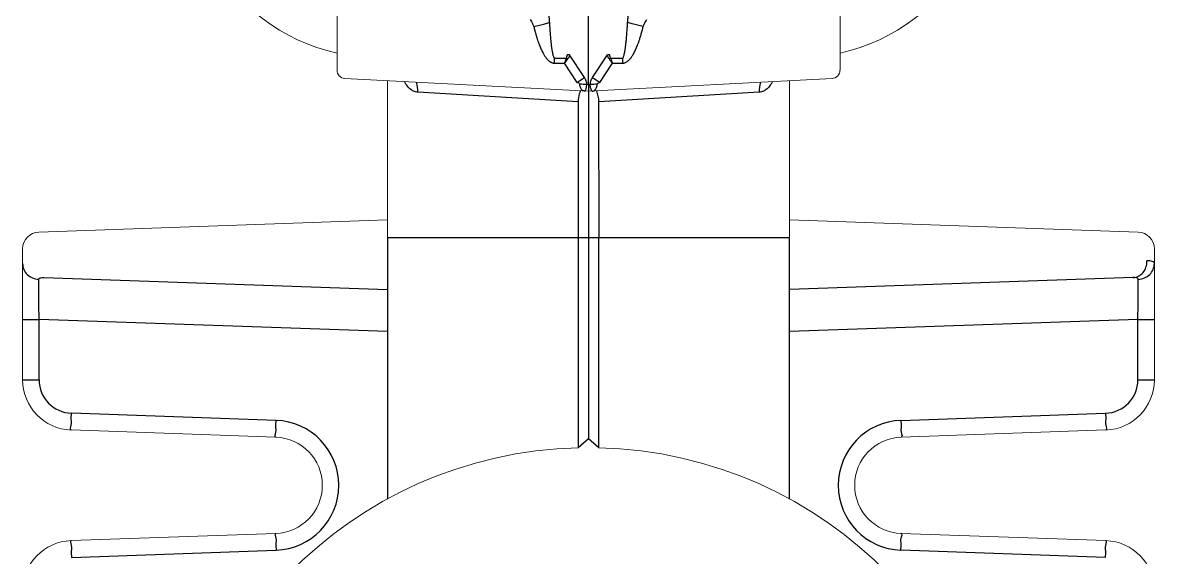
# Model space of a CAD drawing. Header units: millimetres. Extents: x 100 to 1590, y 100 to 694.
# Drawn here: x 1242.34 to 1244.745, y 532.886 to 534.023 of the extents above; entities that cross this region are included whole.
import ezdxf

# ---------------------------------------------------------------- set-up
doc = ezdxf.new("R2010")
doc.units = ezdxf.units.MM
doc.layers.add('OUTLINE', color=6, linetype='Continuous', lineweight=9)

msp = doc.modelspace()

# ---------------------------------------------------------------- linework, layer by layer
at = {"color": 9, "linetype": 'Continuous'}
for p, q in [((1243.5422, 533.8906), (1243.5422, 535.827)), ((1243.47, 533.9473), (1243.4952, 533.9471)), ((1243.5335, 533.906), (1243.5018, 533.9541)), ((1243.5509, 533.906), (1243.5826, 533.9541)), ((1243.5891, 533.9471), (1243.6144, 533.9473)), ((1243.47, 533.9363), (1243.4913, 533.9361)), ((1243.518, 533.8956), (1243.4913, 533.9361)), ((1243.5663, 533.8956), (1243.593, 533.9361)), ((1243.593, 533.9361), (1243.6144, 533.9363)), ((1243.5422, 533.8906), (1243.5386, 533.8908)), ((1243.5458, 533.8908), (1243.5422, 533.8906)), ((1243.5199, 533.8539), (1243.1794, 533.8748)), ((1243.905, 533.8748), (1243.5644, 533.8539)), ((1243.5199, 533.5649), (1243.1148, 533.5649)), ((1243.5422, 533.5649), (1243.5199, 533.5649)), ((1243.5645, 533.5649), (1243.5422, 533.5649)), ((1243.9695, 533.5649), (1243.5644, 533.5649)), ((1242.3398, 533.3919), (1242.3748, 533.3919)), ((1243.1148, 533.366), (1242.3748, 533.3919)), ((1242.3748, 533.2637), (1242.3748, 533.3919)), ((1244.7095, 533.3919), (1243.9695, 533.366)), ((1244.7095, 533.3919), (1244.7445, 533.3919)), ((1244.7095, 533.2637), (1244.7095, 533.3919)), ((1242.3398, 533.2637), (1242.3748, 533.2637)), ((1244.7095, 533.2637), (1244.7445, 533.2637)), ((1242.8784, 533.1774), (1242.4436, 533.1925)), ((1244.206, 533.1774), (1244.6408, 533.1925)), ((1242.4436, 532.8862), (1242.8784, 532.9014)), ((1244.6408, 532.8862), (1244.206, 532.9014))]:
    msp.add_line(p, q, dxfattribs=at)
at = {"color": 7, "linetype": 'Continuous'}
for p, q in [((1243.5422, 533.8906), (1243.5422, 533.8766)), ((1243.5422, 533.8766), (1243.5422, 533.5649)), ((1243.5199, 533.8539), (1243.5199, 533.5649)), ((1243.5645, 533.5649), (1243.5644, 533.8539)), ((1243.1148, 533.5649), (1243.1148, 533.01)), ((1243.5199, 533.5649), (1243.5199, 533.1193)), ((1243.5422, 533.5648), (1243.5422, 533.138)), ((1243.5644, 533.1193), (1243.5644, 533.5649)), ((1243.9695, 533.01), (1243.9695, 533.5649)), ((1242.3848, 533.4806), (1243.1148, 533.4551)), ((1244.6996, 533.4806), (1243.9695, 533.4551)), ((1243.5422, 533.138), (1243.5199, 533.1193)), ((1243.5644, 533.1193), (1243.5422, 533.138))]:
    msp.add_line(p, q, dxfattribs=at)
at = {"color": 9, "linetype": 'Continuous'}
for centre, radius, start, end in [((1242.472, 533.9418), 0.9981, 359.6843, 0.3154), ((1242.3651, 534.344), 1.1978, 340.0902, 340.6477), ((1242.377, 534.7736), 1.3939, 323.0727, 323.5509), ((1243.4559, 533.8711), 0.0856, 60.3643, 62.6753), ((1243.6284, 533.871), 0.0856, 117.3247, 119.6352), ((1244.7041, 534.7712), 1.3899, 216.4486, 216.9281), ((1244.7201, 534.3443), 1.1987, 199.3527, 199.9097), ((1244.6135, 533.9418), 0.9991, 179.6849, 180.3154), ((1243.0967, 533.876), 0.0827, 359.1217, 13.7743), ((1242.5663, 535.3364), 1.7267, 303.4473, 304.0651), ((1243.5184, 533.65), 0.2417, 85.2262, 88.7776), ((1243.5657, 533.6548), 0.2369, 91.1856, 94.81), ((1244.4921, 535.2976), 1.68, 235.9263, 236.5613), ((1243.9877, 533.876), 0.0827, 166.2257, 180.8783), ((1242.4461, 533.2637), 0.0713, 180.0001, 267.9998), ((1244.6383, 533.2637), 0.0713, 272.0019, 359.9981), ((1242.8736, 533.0394), 0.138, 272.0003, 87.9997), ((1244.2108, 533.0394), 0.138, 92.0001, 267.9999)]:
    msp.add_arc(centre, radius, start, end, dxfattribs=at)
for points, start_tangent, end_tangent in [([(1243.457, 534.0473), (1243.4576, 534.04), (1243.4583, 534.0319), (1243.459, 534.0225)], (0.093362, -0.995632), (0.062287, -0.998058)), ([(1243.6254, 534.0225), (1243.626, 534.0309), (1243.6267, 534.0392), (1243.6274, 534.0473)], (0.062213, 0.998063), (0.093066, 0.99566)), ([(1243.4184, 534.0291), (1243.4209, 534.0247), (1243.4235, 534.0199), (1243.4259, 534.0144)], (0.505982, -0.862544), (0.359297, -0.933223)), ([(1243.4259, 534.0144), (1243.4379, 534.0173), (1243.4492, 534.0201), (1243.459, 534.0225)], (0.972021, 0.234895), (0.96937, 0.245604)), ([(1243.4259, 534.0144), (1243.428, 534.0061), (1243.43, 533.9987), (1243.4319, 533.992), (1243.4339, 533.9859), (1243.4358, 533.9804), (1243.4376, 533.9754), (1243.4394, 533.9709), (1243.4412, 533.9668), (1243.4429, 533.963), (1243.4447, 533.9595), (1243.4464, 533.9564), (1243.4481, 533.9535), (1243.4498, 533.9508), (1243.4515, 533.9484), (1243.4532, 533.9462), (1243.4549, 533.9443), (1243.4583, 533.941), (1243.4603, 533.9396), (1243.4626, 533.9382), (1243.465, 533.9372), (1243.4674, 533.9365), (1243.47, 533.9363)], (0.234295, -0.972166), (0.99998, -0.006365)), ([(1243.459, 534.0225), (1243.4595, 534.0146), (1243.46, 534.0074), (1243.4605, 534.0009), (1243.461, 533.9951), (1243.4614, 533.9898), (1243.4619, 533.9849), (1243.4624, 533.9806), (1243.4628, 533.9766), (1243.4632, 533.9729), (1243.4637, 533.9696), (1243.4641, 533.9665), (1243.4645, 533.9637), (1243.465, 533.9612), (1243.4658, 533.9568), (1243.4666, 533.9533), (1243.4676, 533.9504), (1243.47, 533.9473)], (0.062233, -0.998062), (0.999954, 0.009634)), ([(1243.6144, 533.9473), (1243.6163, 533.9492), (1243.6173, 533.9519), (1243.6182, 533.9553), (1243.6191, 533.9597), (1243.6196, 533.9623), (1243.6201, 533.9653), (1243.6206, 533.9686), (1243.6211, 533.9724), (1243.6216, 533.9765), (1243.6221, 533.9811), (1243.6226, 533.9862), (1243.6231, 533.9919), (1243.6237, 533.9983), (1243.6242, 534.0055), (1243.6248, 534.0136), (1243.6254, 534.0225)], (0.999942, -0.010795), (0.062231, 0.998062)), ([(1243.6144, 533.9363), (1243.6171, 533.9365), (1243.6197, 533.9373), (1243.622, 533.9383), (1243.6242, 533.9396), (1243.6261, 533.9411), (1243.628, 533.9428), (1243.6298, 533.9447), (1243.6316, 533.9468), (1243.6335, 533.9492), (1243.6353, 533.952), (1243.6372, 533.9551), (1243.6392, 533.9586), (1243.6411, 533.9624), (1243.6431, 533.9667), (1243.6452, 533.9715), (1243.6473, 533.9768), (1243.6494, 533.9827), (1243.6516, 533.9893), (1243.6538, 533.9968), (1243.6561, 534.0051), (1243.6585, 534.0144)], (0.999988, 0.004814), (0.234275, 0.97217)), ([(1243.6585, 534.0144), (1243.6464, 534.0173), (1243.6352, 534.0201), (1243.6254, 534.0225)], (-0.972021, 0.234894), (-0.96937, 0.245604)), ([(1243.6585, 534.0144), (1243.6606, 534.0193), (1243.6632, 534.0243), (1243.666, 534.0291)], (0.35917, 0.933272), (0.505775, 0.862665)), ([(1243.4952, 533.9471), (1243.4963, 533.9502), (1243.4966, 533.9543)], (0.468404, 0.883515), (0.000029, 1)), ([(1243.5018, 533.9541), (1243.4984, 533.9543), (1243.4967, 533.9542)], (-0.9972, 0.074784), (-0.997747, -0.067082)), ([(1243.5018, 533.9541), (1243.5012, 533.9516), (1243.5004, 533.9493), (1243.4983, 533.9455)], (-0.194097, -0.980982), (-0.593919, -0.804525)), ([(1243.5877, 533.9543), (1243.5842, 533.9542), (1243.5826, 533.954)], (-0.999942, -0.010794), (-0.988071, -0.153999)), ([(1243.5861, 533.9455), (1243.584, 533.9493), (1243.5832, 533.9516), (1243.5826, 533.9541)], (-0.594628, 0.804001), (-0.193692, 0.981062)), ([(1243.5891, 533.9471), (1243.5881, 533.9502), (1243.5877, 533.9543)], (-0.468243, 0.8836), (0.000089, 1)), ([(1243.1794, 533.8748), (1243.1749, 533.8754), (1243.1706, 533.8768), (1243.1665, 533.879), (1243.1627, 533.8818), (1243.1592, 533.8853), (1243.1559, 533.8896), (1243.1528, 533.8946), (1243.1515, 533.8971)], (-0.998143, 0.060909), (-0.447727, 0.89417)), ([(1243.5236, 533.8916), (1243.5221, 533.8936), (1243.518, 533.8956)], (-0.089302, 0.996005), (-0.928919, 0.370283)), ([(1243.534, 533.877), (1243.5303, 533.8782), (1243.5276, 533.8807), (1243.5257, 533.8836), (1243.5245, 533.8867), (1243.5236, 533.8916)], (-0.998606, 0.052787), (-0.085663, 0.996324)), ([(1243.5386, 533.8908), (1243.5383, 533.8945), (1243.5373, 533.8983), (1243.5357, 533.9022), (1243.5335, 533.906)], (0.00754, 0.999972), (-0.55086, 0.834597)), ([(1243.534, 533.877), (1243.536, 533.879), (1243.5369, 533.8816), (1243.5376, 533.8845), (1243.5382, 533.8876), (1243.5386, 533.8908)], (0.998696, -0.051059), (0.099248, 0.995063)), ([(1243.5458, 533.8908), (1243.5461, 533.8945), (1243.5471, 533.8984), (1243.5487, 533.9022), (1243.5509, 533.906)], (-0.010498, 0.999945), (0.549657, 0.83539)), ([(1243.5503, 533.877), (1243.5483, 533.8791), (1243.5472, 533.8826), (1243.5464, 533.886), (1243.5458, 533.8908)], (-0.998661, -0.051733), (-0.099486, 0.995039)), ([(1243.5503, 533.877), (1243.5533, 533.8778), (1243.5557, 533.8795), (1243.5576, 533.8818), (1243.5592, 533.8848), (1243.5604, 533.889), (1243.5608, 533.8916)], (0.998619, 0.052545), (0.085981, 0.996297)), ([(1243.5608, 533.8916), (1243.5623, 533.8936), (1243.5663, 533.8956)], (0.080549, 0.996751), (0.928711, 0.370804)), ([(1243.9328, 533.8971), (1243.9315, 533.8946), (1243.9285, 533.8896), (1243.9252, 533.8853), (1243.9216, 533.8818), (1243.9178, 533.8789), (1243.9138, 533.8768), (1243.9095, 533.8754), (1243.905, 533.8748)], (-0.447728, -0.89417), (-0.998144, -0.060898)), ([(1242.3398, 533.5109), (1242.3424, 533.4982), (1242.3498, 533.4873), (1242.3609, 533.4799), (1242.3741, 533.4769)], (-0.000066, -1), (0.999321, -0.036832)), ([(1244.6996, 533.4806), (1244.7109, 533.4836), (1244.7204, 533.4914), (1244.7266, 533.5028), (1244.7287, 533.5162)], (0.999391, 0.034901), (-0.009577, 0.999954)), ([(1244.7103, 533.4769), (1244.7235, 533.4799), (1244.7346, 533.4873), (1244.7419, 533.4982), (1244.7445, 533.5109)], (0.999321, 0.036834), (-0.000068, 1)), ([(1244.7445, 533.5109), (1244.7376, 533.5158), (1244.7287, 533.5162)], (-0.000007, 1), (-0.999732, -0.023154)), ([(1242.3741, 533.4769), (1242.3788, 533.4804), (1242.3848, 533.4806)], (0.00829, 0.999966), (0.999394, -0.034806)), ([(1244.7103, 533.4769), (1244.7056, 533.4804), (1244.6996, 533.4806)], (-0.008568, 0.999963), (-0.999394, -0.034822)), ([(1242.3748, 533.3919), (1242.3747, 533.4033), (1242.3745, 533.4156), (1242.3744, 533.4287), (1242.3742, 533.4423), (1242.3741, 533.4559), (1242.3741, 533.468), (1242.3741, 533.4769)], (-0.013941, 0.999903), (0.008422, 0.999965)), ([(1244.7095, 533.3919), (1244.7097, 533.4035), (1244.7098, 533.416), (1244.71, 533.4291), (1244.7101, 533.4428), (1244.7102, 533.4562), (1244.7103, 533.4682), (1244.7103, 533.4769)], (0.013937, 0.999903), (-0.008385, 0.999965)), ([(1242.443, 533.1569), (1242.4429, 533.1674), (1242.4432, 533.1789), (1242.4436, 533.1925)], (-0.999391, 0.034899), (0.034889, 0.999391)), ([(1244.6408, 533.1925), (1244.6412, 533.1789), (1244.6415, 533.1674), (1244.6414, 533.1569)], (0.034889, -0.999391), (-0.999391, -0.034899)), ([(1242.8778, 533.1418), (1242.8777, 533.1522), (1242.878, 533.1637), (1242.8784, 533.1774)], (-0.999391, 0.034899), (0.034889, 0.999391)), ([(1244.206, 533.1774), (1244.2064, 533.1637), (1244.2067, 533.1522), (1244.2066, 533.1418)], (0.034889, -0.999391), (-0.999391, -0.034899)), ([(1242.8778, 532.937), (1242.8777, 532.9266), (1242.878, 532.9151), (1242.8784, 532.9014)], (-0.999391, -0.034899), (0.034889, -0.999391)), ([(1244.206, 532.9014), (1244.2064, 532.9151), (1244.2067, 532.9266), (1244.2066, 532.937)], (0.034889, 0.999391), (-0.999391, 0.034899)), ([(1242.443, 532.9218), (1242.4429, 532.9114), (1242.4432, 532.8999), (1242.4436, 532.8862)], (-0.999391, -0.034899), (0.034889, -0.999391)), ([(1244.6408, 532.8862), (1244.6412, 532.8999), (1244.6415, 532.9114), (1244.6414, 532.9218)], (0.034889, 0.999391), (-0.999391, 0.034899))]:
    msp.add_spline(points, degree=3, dxfattribs=dict(at, start_tangent=start_tangent, end_tangent=end_tangent))
at = {"color": 7, "linetype": 'Continuous'}
for points, start_tangent, end_tangent in [([(1243.5251, 533.8775), (1243.5226, 533.871), (1243.5199, 533.8539)], (-0.415864, -0.909427), (0, -1)), ([(1243.5644, 533.8539), (1243.563, 533.8666), (1243.5593, 533.8775)], (0, 1), (-0.415454, 0.909614))]:
    msp.add_spline(points, degree=3, dxfattribs=dict(at, start_tangent=start_tangent, end_tangent=end_tangent))
at = {"layer": 'OUTLINE'}
for p, q in [((1243.0078, 533.9215), (1243.0078, 534.0467)), ((1244.0766, 533.9215), (1244.0766, 534.0467)), ((1243.5422, 533.8766), (1243.0247, 533.9037)), ((1243.1149, 533.899), (1243.1149, 533.5649)), ((1244.0597, 533.9037), (1243.5422, 533.8766)), ((1243.9695, 533.5649), (1243.9695, 533.899)), ((1243.1149, 533.6034), (1242.3742, 533.5775)), ((1244.7101, 533.5775), (1243.9695, 533.6034)), ((1242.3398, 533.2637), (1242.3398, 533.5419)), ((1244.7445, 533.2637), (1244.7445, 533.5419)), ((1242.8778, 533.1418), (1242.443, 533.1569)), ((1244.2066, 533.1418), (1244.6414, 533.1569)), ((1242.443, 532.9218), (1242.8778, 532.937)), ((1244.6414, 532.9218), (1244.2066, 532.937))]:
    msp.add_line(p, q, dxfattribs=at)
for centre, radius, start, end in [((1243.0969, 534.3575), 0.4097, 158.8815, 257.4414), ((1243.9875, 534.3575), 0.4097, 282.5586, 21.1185), ((1243.0256, 533.9215), 0.0178, 180, 267), ((1244.0587, 533.9215), 0.0178, 273, 0), ((1242.3755, 533.5419), 0.0356, 92, 180), ((1244.7089, 533.5419), 0.0356, 0, 88), ((1242.4467, 533.2637), 0.1069, 180, 268), ((1244.6377, 533.2637), 0.1069, 272, 0), ((1243.5422, 532.2289), 0.8906, 91.4325, 268.5675), ((1242.8742, 533.0394), 0.1024, 272, 88), ((1243.5422, 532.2289), 0.8906, 271.4325, 88.5675), ((1244.2102, 533.0394), 0.1024, 92, 268), ((1242.4467, 532.815), 0.1069, 92, 180), ((1244.6377, 532.815), 0.1069, 0, 88)]:
    msp.add_arc(centre, radius, start, end, dxfattribs=at)

doc.saveas('drawing.dxf')
